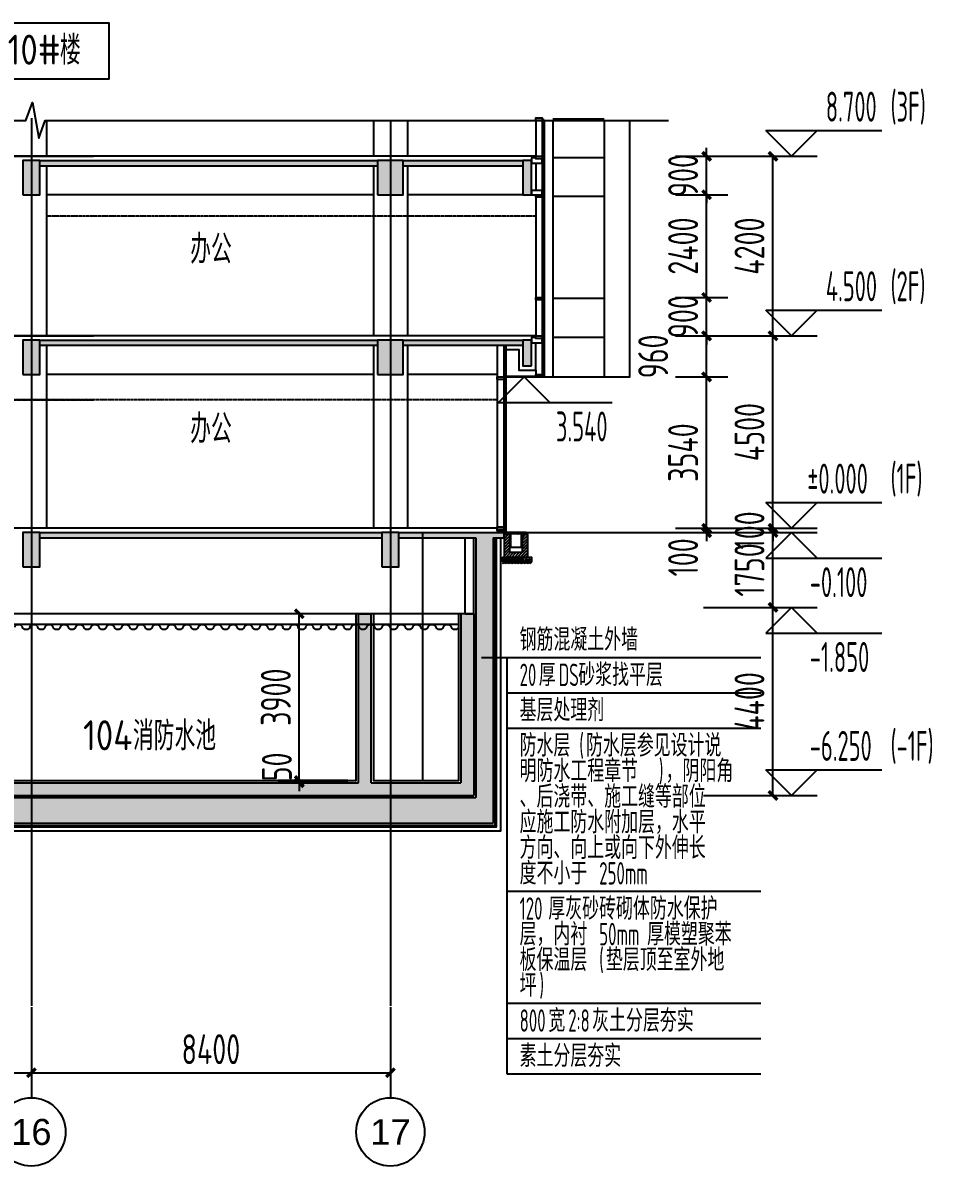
# Model space of a CAD drawing. Extents: x 33318 to 174393, y -247680 to 18171.
# Drawn here: x 153120 to 174393, y -11369 to 15369 of the extents above; entities that cross this region are included whole.
import ezdxf
from ezdxf.enums import TextEntityAlignment as Align

# ---------------------------------------------------------------- set-up
doc = ezdxf.new("R2010")
doc.units = 0
doc.header["$LTSCALE"] = 10
doc.header["$MEASUREMENT"] = 0
doc.linetypes.add('DASH', pattern=[0.35, 0.25, -0.1])
doc.linetypes.add('DOTE', pattern=[2.42, 2, -0.2, 0.02, -0.2])
for name, color, linetype in [('01-标注_尺寸', 124, 'Continuous'), ('01-标注_标高', 200, 'Continuous'), ('01-标注_符号', 200, 'Continuous'), ('01-标注_轴线坐标', 132, 'Continuous'), ('02-TEXT_房间', 7, 'Continuous'), ('02-TEXT_标注', 130, 'Continuous'), ('02-TEXT_轴号', 7, 'Continuous'), ('05-填充_天正', 26, 'Continuous'), ('A-C_窗', 140, 'Continuous'), ('A-D_龙骨', 152, 'Continuous'), ('A-SUR_保温', 222, 'Continuous'), ('A-SUR_吊顶', 40, 'Continuous'), ('A-SUR_看线', 231, 'Continuous'), ('A-SUR_面层', 191, 'Continuous'), ('A-TECH_结构', 21, 'Continuous'), ('A_AXIS-轴线', 36, 'DOTE'), ('A_STR-砌块墙', 121, 'Continuous'), ('A_STR-砼墙', 51, 'Continuous'), ('A_STR-砼柱', 51, 'Continuous'), ('AXIS_TEXT', 7, 'Continuous'), ('D_铝板', 181, 'Continuous'), ('构造物', 145, 'Continuous')]:
    doc.layers.add(name, color=color, linetype=linetype)
doc.layers.add('PUB_HATCH', color=8, linetype='Continuous', lineweight=0)
doc.styles.add('_TCH_AXIS', font='FZXiHei-I-Z08S.ttf')
doc.styles.add('_TCH_DIM', font='ROS1', dxfattribs={"width": 0.8, "bigfont": 'JD'})
doc.styles.add('_TCH_DIM_T3', font='ROS1', dxfattribs={"width": 0.8, "bigfont": 'JD'})
doc.styles.add('COMPLEX', font='COMPLEX')
doc.styles.get("Standard").update_dxf_attribs({"font": 'gbenor.shx', "bigfont": 'gbcbig.shx'})
doc.dimstyles.new('_TCH_ARCH&&200', dxfattribs={"dimtxt": 700, "dimasz": 200, "dimexe": 500, "dimexo": 600, "dimgap": 200, "dimtad": 1, "dimdec": 0, "dimzin": 0, "dimdsep": 46, "dimtxsty": '_TCH_DIM_T3', "dimblk": 'ARCHTICK', "dimcen": 0.09, "dimazin": 2, "dimtfac": 1, "dimtdec": 0, "dimtix": 1, "dimtmove": 2, "dimatfit": 3, "dimfxl": 0, "dimtolj": 1, "dimtzin": 0, "dimarcsym": 0})
pattern_1 = [(45, (169725.033, 3539.174), (-17.96051, 17.96051), []), (45, (169742.994, 3539.174), (-17.96051, 17.96051), [12.7, -6.35])]

# ---------------------------------------------------------------- blocks, each defined once
blk = doc.blocks.new('kyuhtr')
at = {"const_width": 20}
blk.add_lwpolyline([(50, 0), (0, 0)], dxfattribs=at)
blk.add_lwpolyline([(50, -30), (200, -30), (200, 30), (50, 30)], close=True)
blk = doc.blocks.new('dartt')
at = {"transparency": 33554641}
h = blk.add_hatch(dxfattribs=at)
h.set_pattern_fill('ANSI32', color=26)
h.set_pattern_definition([(45, (1294.211, 122.3605), (-3.367596, 3.367596), []), (45, (1296.4563, 122.3605), (-3.367596, 3.367596), [])])
edge = h.paths.add_edge_path()
edge.add_arc((0, 21), 4, 0, 90)
edge.add_line((0, 25), (0, 0))
edge.add_line((0, 0), (25, 0))
edge.add_arc((21, 0), 4, 0, 90)
edge.add_line((21, 4), (4, 4))
edge.add_line((4, 4), (4, 21))
blk.add_lwpolyline([(0, 25), (0, 0), (25, 0)])
blk.add_lwpolyline([(0, 25), (0, 25, -0.414214), (4, 21), (4, 4), (21, 4, -0.414214), (25, 0), (25, 0)], format="xyb")
blk = doc.blocks.new('_AXISO')
blk.add_circle((0, 0), 0.5)
at = {"layer": 'AXIS_TEXT', "style": 'COMPLEX', "width": 1.041667}
blk.add_attdef('A', text='', height=0.56, dxfattribs=at).set_placement((-0.25, -0.28), (0.25, -0.28), align=Align.FIT)
blk = doc.blocks.new('_FZH')
blk.add_lwpolyline([(-0.5, -0.5), (0.5, -0.5), (0.5, 0.5), (-0.5, 0.5)], close=True)
at = {"layer": 'PUB_HATCH'}
blk.add_solid([(-0.5, -0.5), (0.5, -0.5), (-0.5, 0.5), (0.5, 0.5)], dxfattribs=at)
blk = doc.blocks.new('_ArchTick')
at = {"color": 0, "linetype": 'ByBlock', "const_width": 0.4}
blk.add_lwpolyline([(-0.5, -0.5), (0.5, 0.5)], dxfattribs=at)
blk = doc.blocks.new('*D157')
at = {"layer": '01-标注_尺寸', "color": 0, "lineweight": -2, "transparency": 16777216}
for p, q in [((169584, 1699), (171170, 1699)), ((170670, -2701), (170670, 1699)), ((169584, -2701), (171170, -2701))]:
    blk.add_line(p, q, dxfattribs=at)
at = {"layer": 'Defpoints', "color": 0, "transparency": 16777216}
for p in [(168984, 1699), (170670, 1699), (168984, -2701)]:
    blk.add_point(p, dxfattribs=at)
at = {"layer": '01-标注_尺寸', "color": 0, "lineweight": -2, "transparency": 16777216, "xscale": 200, "yscale": 200, "zscale": 200}
for p, rotation in [((170670, 1699), 90), ((170670, -2701), 270)]:
    blk.add_blockref('_ArchTick', p, dxfattribs=dict(at, rotation=rotation))
at = {"layer": '01-标注_尺寸', "color": 0, "transparency": 16777216, "insert": (170120, -501), "char_height": 700, "attachment_point": 5, "rotation": 90, "style": '_TCH_DIM_T3'}
blk.add_mtext('\\A1;4400', dxfattribs=at)
blk = doc.blocks.new('*D158')
at = {"layer": '01-标注_尺寸', "color": 0, "lineweight": -2, "transparency": 16777216}
for p, q in [((169584, 3449), (171170, 3449)), ((170670, 1699), (170670, 3449)), ((169584, 1699), (171170, 1699))]:
    blk.add_line(p, q, dxfattribs=at)
at = {"layer": 'Defpoints', "color": 0, "transparency": 16777216}
for p in [(168984, 3449), (170670, 3449), (168984, 1699)]:
    blk.add_point(p, dxfattribs=at)
at = {"layer": '01-标注_尺寸', "color": 0, "lineweight": -2, "transparency": 16777216, "xscale": 200, "yscale": 200, "zscale": 200}
for p, rotation in [((170670, 3449), 90), ((170670, 1699), 270)]:
    blk.add_blockref('_ArchTick', p, dxfattribs=dict(at, rotation=rotation))
at = {"layer": '01-标注_尺寸', "color": 0, "transparency": 16777216, "insert": (170120, 2574), "char_height": 700, "attachment_point": 5, "rotation": 90, "style": '_TCH_DIM_T3'}
blk.add_mtext('\\A1;1750', dxfattribs=at)
blk = doc.blocks.new('*D159')
at = {"layer": '01-标注_尺寸', "color": 0, "lineweight": -2, "transparency": 16777216}
for p, q in [((170670, 3549), (170670, 3749)), ((169584, 3549), (171170, 3549)), ((170670, 3449), (170670, 3549)), ((169584, 3449), (171170, 3449)), ((170670, 3449), (170670, 3249))]:
    blk.add_line(p, q, dxfattribs=at)
at = {"layer": 'Defpoints', "color": 0, "transparency": 16777216}
for p in [(168984, 3549), (170670, 3549), (168984, 3449)]:
    blk.add_point(p, dxfattribs=at)
at = {"layer": '01-标注_尺寸', "color": 0, "lineweight": -2, "transparency": 16777216, "xscale": 200, "yscale": 200, "zscale": 200}
for p, rotation in [((170670, 3549), 270), ((170670, 3449), 90)]:
    blk.add_blockref('_ArchTick', p, dxfattribs=dict(at, rotation=rotation))
at = {"layer": '01-标注_尺寸', "color": 0, "transparency": 16777216, "insert": (170120, 3499), "char_height": 700, "attachment_point": 5, "rotation": 90, "style": '_TCH_DIM_T3'}
blk.add_mtext('\\A1;100', dxfattribs=at)
blk = doc.blocks.new('*D160')
at = {"layer": '01-标注_尺寸', "color": 0, "lineweight": -2, "transparency": 16777216}
for p, q in [((169584, 8049), (171170, 8049)), ((170670, 3549), (170670, 8049)), ((169584, 3549), (171170, 3549))]:
    blk.add_line(p, q, dxfattribs=at)
at = {"layer": 'Defpoints', "color": 0, "transparency": 16777216}
for p in [(168984, 8049), (170670, 8049), (168984, 3549)]:
    blk.add_point(p, dxfattribs=at)
at = {"layer": '01-标注_尺寸', "color": 0, "lineweight": -2, "transparency": 16777216, "xscale": 200, "yscale": 200, "zscale": 200}
for p, rotation in [((170670, 8049), 90), ((170670, 3549), 270)]:
    blk.add_blockref('_ArchTick', p, dxfattribs=dict(at, rotation=rotation))
at = {"layer": '01-标注_尺寸', "color": 0, "transparency": 16777216, "insert": (170120, 5799), "char_height": 700, "attachment_point": 5, "rotation": 90, "style": '_TCH_DIM_T3'}
blk.add_mtext('\\A1;4500', dxfattribs=at)
blk = doc.blocks.new('*D161')
at = {"layer": '01-标注_尺寸', "color": 0, "lineweight": -2, "transparency": 16777216}
for p, q in [((169584, 12249), (171170, 12249)), ((170670, 8049), (170670, 12249)), ((169584, 8049), (171170, 8049))]:
    blk.add_line(p, q, dxfattribs=at)
at = {"layer": 'Defpoints', "color": 0, "transparency": 16777216}
for p in [(168984, 12249), (170670, 12249), (168984, 8049)]:
    blk.add_point(p, dxfattribs=at)
at = {"layer": '01-标注_尺寸', "color": 0, "lineweight": -2, "transparency": 16777216, "xscale": 200, "yscale": 200, "zscale": 200}
for p, rotation in [((170670, 12249), 90), ((170670, 8049), 270)]:
    blk.add_blockref('_ArchTick', p, dxfattribs=dict(at, rotation=rotation))
at = {"layer": '01-标注_尺寸', "color": 0, "transparency": 16777216, "insert": (170120, 10149), "char_height": 700, "attachment_point": 5, "rotation": 90, "style": '_TCH_DIM_T3'}
blk.add_mtext('\\A1;4200', dxfattribs=at)
blk = doc.blocks.new('*D193')
at = {"layer": '01-标注_尺寸', "color": 0, "lineweight": -2, "transparency": 16777216}
for p, q in [((144920, -7651), (144920, -9684)), ((153320, -7651), (153320, -9684)), ((144920, -9184), (153320, -9184))]:
    blk.add_line(p, q, dxfattribs=at)
at = {"layer": 'Defpoints', "color": 0, "transparency": 16777216}
for p in [(144920, -7051), (153320, -7051), (153320, -9184)]:
    blk.add_point(p, dxfattribs=at)
at = {"layer": '01-标注_尺寸', "color": 0, "lineweight": -2, "transparency": 16777216, "xscale": 200, "yscale": 200, "zscale": 200, "rotation": 180}
blk.add_blockref('_ArchTick', (144920, -9184), dxfattribs=at)
at = {"layer": '01-标注_尺寸', "color": 0, "lineweight": -2, "transparency": 16777216, "xscale": 200, "yscale": 200, "zscale": 200}
blk.add_blockref('_ArchTick', (153320, -9184), dxfattribs=at)
at = {"layer": '01-标注_尺寸', "color": 0, "transparency": 16777216, "insert": (149120, -8634), "char_height": 700, "attachment_point": 5, "style": '_TCH_DIM_T3'}
blk.add_mtext('\\A1;8400', dxfattribs=at)
blk = doc.blocks.new('*D194')
at = {"layer": '01-标注_尺寸', "color": 0, "lineweight": -2, "transparency": 16777216}
for p, q in [((153320, -7651), (153320, -9684)), ((161720, -7651), (161720, -9684)), ((153320, -9184), (161720, -9184))]:
    blk.add_line(p, q, dxfattribs=at)
at = {"layer": 'Defpoints', "color": 0, "transparency": 16777216}
for p in [(153320, -7051), (161720, -7051), (161720, -9184)]:
    blk.add_point(p, dxfattribs=at)
at = {"layer": '01-标注_尺寸', "color": 0, "lineweight": -2, "transparency": 16777216, "xscale": 200, "yscale": 200, "zscale": 200, "rotation": 180}
blk.add_blockref('_ArchTick', (153320, -9184), dxfattribs=at)
at = {"layer": '01-标注_尺寸', "color": 0, "lineweight": -2, "transparency": 16777216, "xscale": 200, "yscale": 200, "zscale": 200}
blk.add_blockref('_ArchTick', (161720, -9184), dxfattribs=at)
at = {"layer": '01-标注_尺寸', "color": 0, "transparency": 16777216, "insert": (157520, -8634), "char_height": 700, "attachment_point": 5, "style": '_TCH_DIM_T3'}
blk.add_mtext('\\A1;8400', dxfattribs=at)
blk = doc.blocks.new('*D195')
at = {"layer": '01-标注_尺寸', "color": 0, "lineweight": -2, "transparency": 16777216}
for p, q in [((160720, 1549), (159088, 1549)), ((159588, -2351), (159588, 1549)), ((160720, -2351), (159088, -2351))]:
    blk.add_line(p, q, dxfattribs=at)
at = {"layer": 'Defpoints', "color": 0, "transparency": 16777216}
for p in [(159588, 1549), (161320, 1549), (161320, -2351)]:
    blk.add_point(p, dxfattribs=at)
at = {"layer": '01-标注_尺寸', "color": 0, "lineweight": -2, "transparency": 16777216, "xscale": 200, "yscale": 200, "zscale": 200}
for p, rotation in [((159588, 1549), 90), ((159588, -2351), 270)]:
    blk.add_blockref('_ArchTick', p, dxfattribs=dict(at, rotation=rotation))
at = {"layer": '01-标注_尺寸', "color": 0, "transparency": 16777216, "insert": (159038, -401), "char_height": 700, "attachment_point": 5, "rotation": 90, "style": '_TCH_DIM_T3'}
blk.add_mtext('\\A1;3900', dxfattribs=at)
blk = doc.blocks.new('*D196')
at = {"layer": '01-标注_尺寸', "color": 0, "lineweight": -2, "transparency": 16777216}
for p, q in [((160720, -2351), (159088, -2351)), ((160720, -2401), (159088, -2401)), ((159588, -2351), (159588, -2151)), ((159588, -2401), (159588, -2351)), ((159588, -2401), (159588, -2601))]:
    blk.add_line(p, q, dxfattribs=at)
at = {"layer": 'Defpoints', "color": 0, "transparency": 16777216}
for p in [(159588, -2351), (161320, -2351), (161320, -2401)]:
    blk.add_point(p, dxfattribs=at)
at = {"layer": '01-标注_尺寸', "color": 0, "lineweight": -2, "transparency": 16777216, "xscale": 200, "yscale": 200, "zscale": 200}
for p, rotation in [((159588, -2351), 270), ((159588, -2401), 90)]:
    blk.add_blockref('_ArchTick', p, dxfattribs=dict(at, rotation=rotation))
at = {"layer": '01-标注_尺寸', "color": 0, "transparency": 16777216, "insert": (159064, -2032), "char_height": 700, "attachment_point": 5, "rotation": 90, "style": '_TCH_DIM_T3'}
blk.add_mtext('\\A1;50', dxfattribs=at)
blk = doc.blocks.new('$LinePat$波浪线')
at = {"color": 0}
for centre, start, end in [((150, -42), 201.6724, 338.3274), ((450, -161), 21.6724, 158.3274)]:
    blk.add_arc(centre, 161, start, end, dxfattribs=at)
blk = doc.blocks.new('$LinePat$素土夯实')
at = {"color": 0}
for p, q in [((0, -210), (210, 0)), ((120, -300), (420, 0)), ((420, 0), (608, -188)), ((495, -300), (795, 0)), ((615, 0), (705, -90)), ((210, -210), (300, -300)), ((315, -105), (502, -293)), ((705, -300), (795, -210))]:
    blk.add_line(p, q, dxfattribs=at)
blk = doc.blocks.new('*D225')
at = {"layer": '01-标注_尺寸', "color": 0, "lineweight": -2, "transparency": 16777216}
for p, q in [((169117, 12249), (169117, 12449)), ((168391, 12249), (169617, 12249)), ((169117, 11349), (169117, 12249)), ((168391, 11349), (169617, 11349)), ((169117, 11349), (169117, 11149))]:
    blk.add_line(p, q, dxfattribs=at)
at = {"layer": 'Defpoints', "color": 0, "transparency": 16777216}
for p in [(167791, 12249), (169117, 12249), (167791, 11349)]:
    blk.add_point(p, dxfattribs=at)
at = {"layer": '01-标注_尺寸', "color": 0, "lineweight": -2, "transparency": 16777216, "xscale": 200, "yscale": 200, "zscale": 200}
for p, rotation in [((169117, 12249), 270), ((169117, 11349), 90)]:
    blk.add_blockref('_ArchTick', p, dxfattribs=dict(at, rotation=rotation))
at = {"layer": '01-标注_尺寸', "color": 0, "transparency": 16777216, "insert": (168567, 11799), "char_height": 700, "attachment_point": 5, "rotation": 90, "style": '_TCH_DIM_T3'}
blk.add_mtext('\\A1;900', dxfattribs=at)
blk = doc.blocks.new('*D226')
at = {"layer": '01-标注_尺寸', "color": 0, "lineweight": -2, "transparency": 16777216}
for p, q in [((168391, 11349), (169617, 11349)), ((169117, 8949), (169117, 11349)), ((168391, 8949), (169617, 8949))]:
    blk.add_line(p, q, dxfattribs=at)
at = {"layer": 'Defpoints', "color": 0, "transparency": 16777216}
for p in [(167791, 11349), (169117, 11349), (167791, 8949)]:
    blk.add_point(p, dxfattribs=at)
at = {"layer": '01-标注_尺寸', "color": 0, "lineweight": -2, "transparency": 16777216, "xscale": 200, "yscale": 200, "zscale": 200}
for p, rotation in [((169117, 11349), 90), ((169117, 8949), 270)]:
    blk.add_blockref('_ArchTick', p, dxfattribs=dict(at, rotation=rotation))
at = {"layer": '01-标注_尺寸', "color": 0, "transparency": 16777216, "insert": (168567, 10149), "char_height": 700, "attachment_point": 5, "rotation": 90, "style": '_TCH_DIM_T3'}
blk.add_mtext('\\A1;2400', dxfattribs=at)
blk = doc.blocks.new('*D227')
at = {"layer": '01-标注_尺寸', "color": 0, "lineweight": -2, "transparency": 16777216}
for p, q in [((169117, 8949), (169117, 9149)), ((168391, 8949), (169617, 8949)), ((169117, 8049), (169117, 8949)), ((168391, 8049), (169617, 8049)), ((169117, 8049), (169117, 7849))]:
    blk.add_line(p, q, dxfattribs=at)
at = {"layer": 'Defpoints', "color": 0, "transparency": 16777216}
for p in [(167791, 8949), (169117, 8949), (167791, 8049)]:
    blk.add_point(p, dxfattribs=at)
at = {"layer": '01-标注_尺寸', "color": 0, "lineweight": -2, "transparency": 16777216, "xscale": 200, "yscale": 200, "zscale": 200}
for p, rotation in [((169117, 8949), 270), ((169117, 8049), 90)]:
    blk.add_blockref('_ArchTick', p, dxfattribs=dict(at, rotation=rotation))
at = {"layer": '01-标注_尺寸', "color": 0, "transparency": 16777216, "insert": (168567, 8499), "char_height": 700, "attachment_point": 5, "rotation": 90, "style": '_TCH_DIM_T3'}
blk.add_mtext('\\A1;900', dxfattribs=at)
blk = doc.blocks.new('*D228')
at = {"layer": '01-标注_尺寸', "color": 0, "lineweight": -2, "transparency": 16777216}
for p, q in [((168391, 8049), (169617, 8049)), ((169117, 7089), (169117, 8049)), ((168391, 7089), (169617, 7089))]:
    blk.add_line(p, q, dxfattribs=at)
at = {"layer": 'Defpoints', "color": 0, "transparency": 16777216}
for p in [(167791, 8049), (169117, 8049), (167791, 7089)]:
    blk.add_point(p, dxfattribs=at)
at = {"layer": '01-标注_尺寸', "color": 0, "lineweight": -2, "transparency": 16777216, "xscale": 200, "yscale": 200, "zscale": 200}
for p, rotation in [((169117, 8049), 90), ((169117, 7089), 270)]:
    blk.add_blockref('_ArchTick', p, dxfattribs=dict(at, rotation=rotation))
at = {"layer": '01-标注_尺寸', "color": 0, "transparency": 16777216, "insert": (167867, 7569), "char_height": 700, "attachment_point": 5, "rotation": 90, "style": '_TCH_DIM_T3'}
blk.add_mtext('\\A1;960', dxfattribs=at)
blk = doc.blocks.new('*D229')
at = {"layer": '01-标注_尺寸', "color": 0, "lineweight": -2, "transparency": 16777216}
for p, q in [((168391, 7089), (169617, 7089)), ((169117, 3549), (169117, 7089)), ((168391, 3549), (169617, 3549))]:
    blk.add_line(p, q, dxfattribs=at)
at = {"layer": 'Defpoints', "color": 0, "transparency": 16777216}
for p in [(167791, 7089), (169117, 7089), (167791, 3549)]:
    blk.add_point(p, dxfattribs=at)
at = {"layer": '01-标注_尺寸', "color": 0, "lineweight": -2, "transparency": 16777216, "xscale": 200, "yscale": 200, "zscale": 200}
for p, rotation in [((169117, 7089), 90), ((169117, 3549), 270)]:
    blk.add_blockref('_ArchTick', p, dxfattribs=dict(at, rotation=rotation))
at = {"layer": '01-标注_尺寸', "color": 0, "transparency": 16777216, "insert": (168567, 5319), "char_height": 700, "attachment_point": 5, "rotation": 90, "style": '_TCH_DIM_T3'}
blk.add_mtext('\\A1;3540', dxfattribs=at)
blk = doc.blocks.new('*D230')
at = {"layer": '01-标注_尺寸', "color": 0, "lineweight": -2, "transparency": 16777216}
for p, q in [((169117, 3549), (169117, 3749)), ((168391, 3549), (169617, 3549)), ((169117, 3449), (169117, 3549)), ((168391, 3449), (169617, 3449)), ((169117, 3449), (169117, 3249))]:
    blk.add_line(p, q, dxfattribs=at)
at = {"layer": 'Defpoints', "color": 0, "transparency": 16777216}
for p in [(167791, 3549), (169117, 3549), (167791, 3449)]:
    blk.add_point(p, dxfattribs=at)
at = {"layer": '01-标注_尺寸', "color": 0, "lineweight": -2, "transparency": 16777216, "xscale": 200, "yscale": 200, "zscale": 200}
for p, rotation in [((169117, 3549), 270), ((169117, 3449), 90)]:
    blk.add_blockref('_ArchTick', p, dxfattribs=dict(at, rotation=rotation))
at = {"layer": '01-标注_尺寸', "color": 0, "transparency": 16777216, "insert": (168567, 2868), "char_height": 700, "attachment_point": 5, "rotation": 90, "style": '_TCH_DIM_T3'}
blk.add_mtext('\\A1;100', dxfattribs=at)

msp = doc.modelspace()

# ---------------------------------------------------------------- hatches: boundary and pattern name
at = {"layer": '05-填充_天正'}
for points in [[(161420, 12029.2), (161420, 12149.2), (153520, 12149.2), (153520, 12029.2)], [(164820, 12029.2), (164820, 12149.2), (162020, 12149.2), (162020, 12029.2)], [(161420, 7829.2), (161420, 7949.2), (153520, 7949.2), (153520, 7829.2)], [(164820, 7829.2), (164820, 7949.2), (162020, 7949.2), (162020, 7829.2)], [(161520, 3329.2), (161520, 3449.2), (153520, 3449.2), (153520, 3329.2)], [(161920, 3449.2), (161920, 3329.2), (163720, 3329.2), (163986.7, 3369.2), (164120, 3449.2)], [(163986.7, 3369.2), (163720, 3329.2), (163720, -2750.8), (164120, -3350.8), (164120, 3329.2)], [(163986.7, 3369.2), (164120, 3329.2), (164370, 3329.2), (164370, 3449.2), (164120, 3449.2)], [(161136.7, -2500.8), (161270, -2400.8), (161270, 1549.2), (160970, 1549.2), (160970, -2400.8)], [(163370, 1549.2), (163370, -2400.8), (163670, -2700.8), (163670, 1549.2)], [(152636.7, -2500.8), (152670, -2700.8), (161170, -2700.8), (161136.7, -2500.8), (160970, -2400.8), (152770, -2400.8)], [(161136.7, -2500.8), (161170, -2700.8), (163670, -2700.8), (163370, -2400.8), (161270, -2400.8)], [(147420, -2750.8), (148020, -3350.8), (164120, -3350.8), (163720, -2750.8)]]:
    msp.add_hatch(color=256, dxfattribs=at).paths.add_polyline_path(points)
h = msp.add_hatch(dxfattribs=at)
h.set_pattern_fill('ANSI31', color=256, scale=30)
h.set_pattern_definition([(45, (165760.017, 3539.174), (-33.676, 33.676), [])])
h.paths.add_polyline_path([(164388, 3409.2), (164508, 3409.2), (164508, 2989.2), (164808, 2989.2), (164808, 3409.2), (164928, 3409.2), (164928, 2869.2), (164388, 2869.2)])
h = msp.add_hatch(dxfattribs=at)
h.set_pattern_fill('ANSI33', color=256, scale=8)
h.set_pattern_definition([(45, (169739.533, 3539.174), (-17.96051, 17.96051), []), (45, (169757.494, 3539.174), (-17.96051, 17.96051), [12.7, -6.35])])
h.paths.add_polyline_path([(164420, 3449.2), (164420, 3419.2), (164515.5, 3419.2), (164515.5, 3449.2)])
h = msp.add_hatch(dxfattribs=at)
h.set_pattern_fill('ANSI33', color=256, scale=8)
h.set_pattern_definition(pattern_1)
h.paths.add_polyline_path([(164580.5, 3419.2), (164580.5, 3449.2), (164530.5, 3449.2), (164530.5, 3419.2)])
h = msp.add_hatch(dxfattribs=at)
h.set_pattern_fill('ANSI33', color=256, scale=8)
h.set_pattern_definition(pattern_1)
h.paths.add_polyline_path([(164645.5, 3419.2), (164645.5, 3449.2), (164595.5, 3449.2), (164595.5, 3419.2)])
h = msp.add_hatch(dxfattribs=at)
h.set_pattern_fill('ANSI33', color=256, scale=8)
h.set_pattern_definition(pattern_1)
h.paths.add_polyline_path([(164710.5, 3419.2), (164710.5, 3449.2), (164660.5, 3449.2), (164660.5, 3419.2)])
h = msp.add_hatch(dxfattribs=at)
h.set_pattern_fill('ANSI33', color=256, scale=8)
h.set_pattern_definition(pattern_1)
h.paths.add_polyline_path([(164775.5, 3419.2), (164775.5, 3449.2), (164725.5, 3449.2), (164725.5, 3419.2)])
h = msp.add_hatch(dxfattribs=at)
h.set_pattern_fill('ANSI33', color=256, scale=8)
h.set_pattern_definition([(45, (169749.533, 3539.174), (-17.96051, 17.96051), []), (45, (169767.494, 3539.174), (-17.96051, 17.96051), [12.7, -6.35])])
h.paths.add_polyline_path([(164896, 3419.2), (164896, 3449.2), (164790.5, 3449.2), (164790.5, 3419.2)])
h = msp.add_hatch(dxfattribs=at)
h.set_pattern_fill('AR-CONC', color=256, scale=50)
h.set_pattern_definition([(50, (165760.02, 3439.174), (91.0923, -7.9695), [9.525, -104.775]), (355, (165760.02, 3439.17), (-17.6214, 95.5283), [7.62, -83.82]), (100.451, (165767.61, 3438.51), (73.4713, 87.5583), [8.095, -89.045]), (46.184, (165760.02, 3464.57), (135.5395, -21.021), [14.287, -157.162]), (96.636, (165771.31, 3462.82), (118.702, 123.713), [12.143, -133.567]), (351.184, (165760.02, 3464.57), (118.702, 123.713), [11.43, -125.73]), (21, (165772.72, 3458.224), (75.8074, -51.1328), [9.525, -104.775]), (326, (165772.72, 3458.22), (30.901, 92.094), [7.62, -83.82]), (71.4514, (165779.03, 3453.96), (106.7082, 40.9614), [8.095, -89.045]), (37.5, (165760.017, 3439.174), (1.5443, 42.2775), [0, -82.804, 0, -85.09, 0, -84.1375]), (7.5, (165760.017, 3439.174), (33.4098, 50.0903), [0, -48.514, 0, -80.899, 0, -32.0675]), (327.5, (165731.696, 3439.174), (67.7953, -2.8644), [0, -31.75, 0, -99.06, 0, -131.445]), (317.5, (165718.996, 3439.174), (74.0646, 12.7132), [0, -41.275, 0, -65.786, 0, -93.345])])
edge = h.paths.add_edge_path()
edge.add_line((164928, 2869.2), (164340, 2869.2))
edge.add_line((164340, 2869.2), (164340, 2769.2))
edge.add_line((164340, 2769.2), (165028, 2769.2))
edge.add_line((165028, 2769.2), (165028, 2869.2))
edge.add_line((165028, 2869.2), (164508, 2869.2))

# ---------------------------------------------------------------- linework, layer by layer
at = {"layer": '01-标注_标高'}
for p, q in [((171106.1, 12249.2), (170506.1, 12849.2)), ((170506.1, 12849.2), (173219.3, 12849.2)), ((171106.1, 12249.2), (171706.1, 12849.2)), ((169048, 12249.2), (171706.1, 12249.2)), ((171106.1, 8049.2), (170506.1, 8649.2)), ((170506.1, 8649.2), (173219.3, 8649.2)), ((171106.1, 8049.2), (171706.1, 8649.2)), ((169048, 8049.2), (171706.1, 8049.2)), ((164845.5, 7089.2), (164245.5, 6489.2)), ((164845.5, 7089.2), (165445.5, 6489.2)), ((164245.5, 6489.2), (166906.3, 6489.2)), ((171106.1, 3549.2), (170506.1, 4149.2)), ((170506.1, 4149.2), (173219.3, 4149.2)), ((171106.1, 3549.2), (171706.1, 4149.2)), ((169048, 3549.2), (171706.1, 3549.2)), ((169048, 3449.2), (171706.1, 3449.2)), ((171106.1, 3449.2), (170506.1, 2849.2)), ((171106.1, 3449.2), (171706.1, 2849.2)), ((170506.1, 2849.2), (173219.3, 2849.2)), ((169048, 1699.2), (171706.1, 1699.2)), ((171106.1, 1699.2), (170506.1, 1099.2)), ((171106.1, 1699.2), (171706.1, 1099.2)), ((170506.1, 1099.2), (173219.3, 1099.2)), ((171106.1, -2700.8), (170506.1, -2100.8)), ((170506.1, -2100.8), (173219.3, -2100.8)), ((171106.1, -2700.8), (171706.1, -2100.8)), ((169048, -2700.8), (171706.1, -2700.8))]:
    msp.add_line(p, q, dxfattribs=at)
at = {"layer": '01-标注_符号'}
for p, q in [((163846.9, 525.1), (164442.3, 525.1)), ((164442.3, 525.1), (170383, 525.1)), ((164442.3, 525.1), (164442.3, -9208.4)), ((164442.3, -299.2), (170383, -299.2)), ((164442.3, -1123.4), (170383, -1123.4)), ((164442.3, -4940.2), (170383, -4940.2)), ((164442.3, -7559.9), (170383, -7559.9)), ((164442.3, -8384.2), (170383, -8384.2)), ((164442.3, -9208.4), (170383, -9208.4))]:
    msp.add_line(p, q, dxfattribs=at)
msp.add_lwpolyline([(138605.8, 13089.2), (153189.3, 13089.2), (153342.1, 13509.2), (153490.3, 12669.2), (153639.3, 13089.2), (168222.8, 13089.2)], dxfattribs=at)
at = {"layer": '01-标注_轴线坐标'}
for p, q in [((153320, -7768.7), (153320, -9768.7)), ((161720, -7768.7), (161720, -9768.7))]:
    msp.add_line(p, q, dxfattribs=at)
at = {"layer": '02-TEXT_房间'}
msp.add_lwpolyline([(152231.9, 15369.4), (155131.1, 15369.4), (155131.1, 14054.6), (152231.9, 14054.6)], close=True, dxfattribs=at)
at = {"layer": '05-填充_天正'}
msp.add_line((163320, 1299.2), (146120, 1299.2), dxfattribs=at)
msp.add_lwpolyline([(164528, 3419.2), (164528, 3109.2), (164788, 3109.2), (164788, 3419.2)], dxfattribs=at)
at = {"layer": 'A-C_窗'}
for points in [[(165120, 13089.2), (165120, 12249.2)], [(165270, 13089.2), (165270, 7149.2)], [(165320, 13089.2), (165320, 7089.2)], [(165120, 11349.2), (165120, 8049.2)], [(164220, 7829.2), (164220, 3579.2)], [(164370, 7829.2), (164370, 3549.2)], [(164420, 7829.2), (164420, 3549.2)], [(165120, 7249.2), (165120, 7149.2)], [(164420, 7109.2), (165120, 7109.2)], [(164420, 7089.2), (165320, 7089.2)]]:
    msp.add_lwpolyline(points, dxfattribs=at)
at = {"layer": 'A-SUR_保温'}
for points in [[(165020, 12088.7), (165270, 12088.7), (165270, 12189.2), (165120, 12189.2), (165120, 12214.2), (165020, 12214.2)], [(165020, 11349.2), (165142.1, 11349.2), (165142.1, 11349.2), (165270, 11349.2), (165270, 11448.7), (165020, 11448.7), (165020, 11349.2)], [(165020, 7888.7), (165270, 7888.7), (165270, 7989.2), (165120, 7989.2), (165120, 8014.2), (165020, 8014.2)]]:
    msp.add_lwpolyline(points, close=True, dxfattribs=at)
for points in [[(165120, 12088.7), (165120, 11448.7)], [(164420, 7729.2), (164720, 7729.2), (164720, 7249.2), (165120, 7249.2), (165120, 7888.7)], [(109799.9, -3530.8), (135845.5, -3530.8), (136245.5, -3930.8), (144445.5, -3930.8), (145045.5, -4530.8), (148094.6, -4530.8), (149094.6, -3530.8), (164300, -3530.8), (164300, 3329.2)], [(109799.9, -3430.8), (135886.9, -3430.8), (136286.9, -3830.8), (144486.9, -3830.8), (145086.9, -4430.8), (148053.2, -4430.8), (149053.2, -3430.8), (164200, -3430.8), (164200, 3329.2)], [(109799.9, -3410.8), (135895.2, -3410.8), (136295.2, -3810.8), (144495.2, -3810.8), (145095.2, -4410.8), (148044.9, -4410.8), (149044.9, -3410.8), (164180, -3410.8), (164180, 3329.2)], [(109799.9, -3400.8), (135899.3, -3400.8), (136299.3, -3800.8), (144499.3, -3800.8), (145099.3, -4400.8), (148040.7, -4400.8), (149040.7, -3400.8), (164170, -3400.8), (164170, 3329.2)]]:
    msp.add_lwpolyline(points, dxfattribs=at)
at = {"layer": 'A-SUR_吊顶', "linetype": 'DASH'}
for points in [[(165120, 10849.2), (153670, 10849.2)], [(142420, 6549.2), (154770, 6549.2)], [(164220, 6549.2), (151870, 6549.2)]]:
    msp.add_lwpolyline(points, dxfattribs=at)
at = {"layer": 'A-SUR_看线'}
for p, q in [((162470, 3449.2), (162470, -2350.8)), ((163670, 1549.2), (145770, 1549.2))]:
    msp.add_line(p, q, dxfattribs=at)
for points in [[(166720, 13119.2), (165520, 13119.2)], [(165320, 7089.2), (167320, 7089.2), (167320, 13089.2)], [(165520, 13089.2), (165520, 7089.2)], [(166720, 13089.2), (166720, 7089.2)], [(165520, 12219.2), (166720, 12219.2)], [(165520, 11319.2), (166720, 11319.2)], [(166720, 8919.2), (165520, 8919.2)], [(165520, 8019.2), (166720, 8019.2)], [(152820, 1549.2), (152820, -2350.8), (160920, -2350.8), (160920, 1549.2)], [(161320, 1549.2), (161320, -2350.8), (163320, -2350.8), (163320, 1549.2)]]:
    msp.add_lwpolyline(points, dxfattribs=at)
at = {"layer": 'A-SUR_面层'}
for p, q in [((164896, 3449.2), (164420, 3449.2)), ((164420, 3419.2), (164420, 3449.2)), ((164896, 3419.2), (164420, 3419.2)), ((164515.5, 3419.2), (164515.5, 3449.2)), ((164530.5, 3419.2), (164530.5, 3449.2)), ((164580.5, 3419.2), (164580.5, 3449.2)), ((164595.5, 3419.2), (164595.5, 3449.2)), ((164645.5, 3419.2), (164645.5, 3449.2)), ((164660.5, 3419.2), (164660.5, 3449.2)), ((164710.5, 3419.2), (164710.5, 3449.2)), ((164725.5, 3419.2), (164725.5, 3449.2)), ((164775.5, 3419.2), (164775.5, 3449.2)), ((164790.5, 3419.2), (164790.5, 3449.2)), ((164896, 3419.2), (164896, 3449.2))]:
    msp.add_line(p, q, dxfattribs=at)
for points in [[(141520, 12249.2), (154770, 12249.2)], [(165120, 12249.2), (151870, 12249.2)], [(141520, 8049.2), (154770, 8049.2)], [(165120, 8049.2), (151870, 8049.2)], [(164220, 3549.2), (151670, 3549.2)]]:
    msp.add_lwpolyline(points, dxfattribs=at)
at = {"layer": 'A-TECH_结构'}
for points in [[(153670, 13089.2), (153670, 12249.2)], [(161320, 13089.2), (161320, 12249.2)], [(162120, 13089.2), (162120, 12249.2)], [(153670, 12029.2), (153670, 8049.2)], [(161320, 12029.2), (161320, 8049.2)], [(162120, 12029.2), (162120, 8049.2)], [(161320, 11349.2), (153670, 11349.2)], [(164820, 11349.2), (162120, 11349.2)], [(153670, 7829.2), (153670, 3549.2)], [(161320, 7829.2), (161320, 3549.2)], [(162120, 7829.2), (162120, 3549.2)], [(153320, 7149.2), (153320, 3549.2)], [(161320, 7149.2), (153670, 7149.2)], [(164220, 7149.2), (162120, 7149.2)]]:
    msp.add_lwpolyline(points, dxfattribs=at)
at = {"layer": 'A_AXIS-轴线'}
for p, q in [((153320, 13139.3), (153320, -7624.3)), ((161720, 13089.2), (161720, -7624.3))]:
    msp.add_line(p, q, dxfattribs=at)
at = {"layer": 'A_STR-砌块墙'}
for p, q in [((163470, 1549.2), (163470, 3329.2)), ((163470, 3329.2), (163670, 3329.2)), ((163670, 1549.2), (163670, 3329.2)), ((163470, 1549.2), (163670, 1549.2))]:
    msp.add_line(p, q, dxfattribs=at)
for points in [[(164370, 3449.2), (168435.5, 3449.2)], [(164388, 3409.2), (164508, 3409.2), (164508, 2989.2), (164808, 2989.2), (164808, 3409.2), (164928, 3409.2), (164928, 2869.2), (164388, 2869.2), (164388, 3409.2)], [(164928, 2869.2), (164340, 2869.2), (164340, 2769.2), (165028, 2769.2), (165028, 2869.2), (164508, 2869.2)]]:
    msp.add_lwpolyline(points, dxfattribs=at)
at = {"layer": 'A_STR-砼墙'}
for p, q in [((153520, 12149.2), (161420, 12149.2)), ((162020, 12149.2), (164820, 12149.2)), ((153520, 12029.2), (161420, 12029.2)), ((162020, 12029.2), (164820, 12029.2)), ((153520, 7949.2), (161420, 7949.2)), ((153520, 7829.2), (161420, 7829.2)), ((162020, 7949.2), (164820, 7949.2)), ((162020, 7829.2), (164820, 7829.2)), ((153520, 3449.2), (161520, 3449.2)), ((153520, 3329.2), (161520, 3329.2)), ((161920, 3449.2), (164120, 3449.2)), ((161920, 3329.2), (163720, 3329.2)), ((163720, 3329.2), (163720, -2750.8)), ((164120, 3449.2), (164370, 3449.2)), ((164120, 3329.2), (164120, -3350.8)), ((164120, 3329.2), (164370, 3329.2)), ((164370, 3449.2), (164370, 3329.2)), ((160970, -2400.8), (160970, 1549.2)), ((160970, 1549.2), (161270, 1549.2)), ((161270, -2400.8), (161270, 1549.2)), ((163370, 1549.2), (163370, -2400.8)), ((163670, 1549.2), (163370, 1549.2)), ((163670, 1549.2), (163670, -2700.8)), ((152770, -2400.8), (160970, -2400.8)), ((161270, -2400.8), (163370, -2400.8)), ((147420, -2750.8), (163720, -2750.8)), ((152670, -2700.8), (161170, -2700.8)), ((161170, -2700.8), (163670, -2700.8)), ((148020, -3350.8), (164120, -3350.8))]:
    msp.add_line(p, q, dxfattribs=at)
at = {"layer": 'D_铝板'}
msp.add_line((164420, 3534.2), (164420, 3449.2), dxfattribs=at)
msp.add_lwpolyline([(164420, 3549.2), (164420, 3469.2), (164220, 3489.2), (164220, 3509.3), (164400, 3491.3), (164400, 3549.2)], close=True, dxfattribs=at)

# ---------------------------------------------------------------- block references
at = {"layer": '01-标注_轴线坐标'}
ref = msp.add_blockref('_AXISO', (153320, -10568.7), dxfattribs=dict(at, xscale=1600, yscale=1600, zscale=1600))
ref.add_attrib('A', '16', dxfattribs={"layer": '02-TEXT_轴号', "height": 608.99, "style": '_TCH_AXIS', "width": 1.005435}).set_placement((152850, -10873.2), (153790, -10873.2), align=Align.FIT)
ref = msp.add_blockref('_AXISO', (161720, -10568.7), dxfattribs=dict(at, xscale=1600, yscale=1600, zscale=1600))
ref.add_attrib('A', '17', dxfattribs={"layer": '02-TEXT_轴号', "height": 592.39, "style": '_TCH_AXIS', "width": 1.045198}).set_placement((161244.8, -10864.9), (162195.3, -10864.9), align=Align.FIT)
at = {"layer": '05-填充_天正', "xscale": -0.5972227657382647, "yscale": 0.589385944910344, "zscale": 0.589385944910344, "rotation": 6.298739341614658e-09}
for p in [(153286.7, 1299.2), (153645, 1299.2), (154003.3, 1299.2), (154361.7, 1299.2), (154720, 1299.2), (155078.3, 1299.2), (155436.7, 1299.2), (155795, 1299.2), (156153.3, 1299.2), (156511.7, 1299.2), (156870, 1299.2), (157228.3, 1299.2), (157586.7, 1299.2), (157945, 1299.2), (158303.3, 1299.2), (158661.7, 1299.2), (159020, 1299.2), (159378.3, 1299.2), (159736.7, 1299.2), (160095, 1299.2), (160453.3, 1299.2), (160811.7, 1299.2), (161170, 1299.2), (161528.3, 1299.2), (161886.7, 1299.2), (162245, 1299.2), (162603.3, 1299.2), (162961.7, 1299.2), (163320, 1299.2)]:
    msp.add_blockref('$LinePat$波浪线', p, dxfattribs=at)
at = {"layer": 'A-D_龙骨', "xscale": -1}
for p in [(165320, 13119.2), (165320, 12219.2), (165320, 11319.2), (165320, 8919.2), (165320, 8019.2), (164420, 7059.2), (165320, 7119.2), (164420, 3549.2)]:
    msp.add_blockref('kyuhtr', p, dxfattribs=at)
at = {"layer": 'A-SUR_看线', "xscale": -0.173084531101903, "yscale": 0.1666666666666667, "zscale": 0.1666666666666667, "rotation": 359.999963863441}
for p in [(164477.6, 2769.2), (164615.2, 2769.2), (164752.8, 2769.2), (164890.4, 2769.2), (165028, 2769.2)]:
    msp.add_blockref('$LinePat$素土夯实', p, dxfattribs=at)
at = {"layer": 'A_STR-砼柱', "yscale": 800, "zscale": 800}
for p, xscale in [((153320, 11749.2), 400), ((161720, 11749.2), 600), ((153320, 7549.2), 400), ((161720, 7549.2), 600), ((153320, 3049.2), 400)]:
    msp.add_blockref('_FZH', p, dxfattribs=dict(at, xscale=xscale))
at = {"layer": 'A_STR-砼柱'}
for p, xscale, yscale, zscale, rotation in [((164920, 11749.2), 800, 200, 200, 90), ((164920, 7649.2), 599.9999999968859, 200, 200, 89.99999999899948), ((161720, 3049.2), 400, 800, 800, 4.168816632087861e-12)]:
    msp.add_blockref('_FZH', p, dxfattribs=dict(at, xscale=xscale, yscale=yscale, zscale=zscale, rotation=rotation))
at = {"layer": '构造物', "linetype": 'DASH', "ltscale": 0.2}
msp.add_blockref('dartt', (164407.8, 3409.2), dxfattribs=at)
at = {"layer": '构造物', "linetype": 'DASH', "ltscale": 0.2, "xscale": -1}
msp.add_blockref('dartt', (164908.2, 3409.2), dxfattribs=at)

# ---------------------------------------------------------------- texts
at = {"layer": '02-TEXT_房间'}
for s, height, p in [('10#', 700, (152762.8, 14392.2)), ('楼', 675.2, (153987.8, 14392.2)), ('办公', 675.18, (157035.7, 9738.8)), ('办公', 675.18, (157035.7, 5538.8)), ('104', 700, (154528.5, -1642.8)), ('消防水池', 675.18, (155695.2, -1642.8))]:
    msp.add_text(s, height=height, dxfattribs=at).set_placement(p)
at = {"layer": '02-TEXT_标注', "style": '_TCH_DIM'}
for s, height, width, p in [('8.700', 700, 0.64, (171904.9, 13059.2)), ('(3F)', 700, 0.64, (173419.3, 13059.2)), ('(2F)', 700, 0.64, (173419.3, 8859.2)), ('4.500', 700, 0.64, (171904.9, 8859.2)), ('3.540', 700, 0.64, (165591.9, 5579.2)), ('(1F)', 700, 0.64, (173419.3, 4359.2)), ('%%P0.000', 700, 0.64, (171471.8, 4359.2)), ('-0.100', 700, 0.64, (171531.5, 1939.2)), ('钢筋混凝土外墙', 520.93, 0.8, (164741.6, 682.6)), ('-1.850', 700, 0.64, (171531.5, 189.2)), ('20', 525, 0.64, (164741.6, -141.7)), ('厚', 520.9, 0.8, (165189.6, -141.7)), ('DS', 525, 0.64, (165655.2, -141.7)), ('砂浆找平层', 520.93, 0.8, (166114.4, -141.7)), ('基层处理剂', 520.93, 0.8, (164741.6, -965.9)), ('防水层', 520.93, 0.8, (164741.6, -1790.2)), ('(', 525, 0.64, (166138.3, -1790.2)), ('防水层参见设计说', 520.93, 0.8, (166295.1, -1790.2)), ('-6.250', 700, 0.64, (171531.5, -1890.8)), ('(-1F)', 700, 0.64, (173419.3, -1890.8)), ('明防水工程章节', 520.93, 0.8, (164741.6, -2388.7)), (')', 525, 0.64, (168000.6, -2388.7)), ('，阴阳角', 520.93, 0.8, (168157.4, -2388.7)), ('、后浇带、施工缝等部位', 520.93, 0.8, (164741.6, -2987.2)), ('应施工防水附加层，水平', 520.93, 0.8, (164741.6, -3585.7)), ('方向、向上或向下外伸长', 520.93, 0.8, (164741.6, -4184.2)), ('度不小于', 520.93, 0.8, (164741.6, -4782.7)), ('250mm', 525, 0.64, (166603.9, -4782.7)), ('厚灰砂砖砌体防水保护', 520.93, 0.8, (165413.6, -5606.9)), ('120', 525, 0.64, (164741.6, -5606.9)), ('层，内衬', 520.93, 0.8, (164741.6, -6205.4)), ('50mm', 525, 0.64, (166603.9, -6205.4)), ('厚模塑聚苯', 520.93, 0.8, (167723.9, -6205.4)), ('板保温层', 520.93, 0.8, (164741.6, -6803.9)), ('(', 525, 0.64, (166603.9, -6803.9)), ('垫层顶至室外地', 520.93, 0.8, (166760.7, -6803.9)), ('坪', 520.9, 0.8, (164741.6, -7402.4)), (')', 525, 0.64, (165207.2, -7402.4)), ('800', 525, 0.64, (164741.6, -8226.7)), ('宽', 520.9, 0.8, (165413.6, -8226.7)), ('2:8', 525, 0.64, (165879.2, -8226.7)), ('灰土分层夯实', 520.93, 0.8, (166439.2, -8226.7)), ('素土分层夯实', 520.93, 0.8, (164741.6, -9050.9))]:
    msp.add_text(s, height=height, dxfattribs=dict(at, width=width)).set_placement(p)

# ---------------------------------------------------------------- dimensions: what is measured, and where the dimension line sits
at = {"layer": '01-标注_尺寸'}
for p1, p2, distance, picture, middle in [((167791.2, 11349.2), (167791.2, 12249.2), -1325.8, '*D225', (168567, 11799.2)), ((168983.9, 8049.2), (168983.9, 12249.2), -1686.4, '*D161', (170120.3, 10149.2)), ((167791.2, 8949.2), (167791.2, 11349.2), -1325.8, '*D226', (168567, 10149.2)), ((167791.2, 8049.2), (167791.2, 8949.2), -1325.8, '*D227', (168567, 8499.2)), ((168983.9, 3549.2), (168983.9, 8049.2), -1686.4, '*D160', (170120.3, 5799.2)), ((167791.2, 3549.2), (167791.2, 7089.2), -1325.8, '*D229', (168567, 5319.2)), ((168983.9, 3449.2), (168983.9, 3549.2), -1686.4, '*D159', (170120.3, 3499.2)), ((168983.9, 1699.2), (168983.9, 3449.2), -1686.4, '*D158', (170120.3, 2574.2)), ((161320, -2350.8), (161320, 1549.2), 1731.6, '*D195', (159038.4, -400.8)), ((168983.9, -2700.8), (168983.9, 1699.2), -1686.4, '*D157', (170120.3, -500.8)), ((144920, -7050.8), (153320, -7050.8), -2133.1, '*D193', (149120, -8633.9)), ((153320, -7050.8), (161720, -7050.8), -2133.1, '*D194', (157520, -8633.9))]:
    dim = msp.add_aligned_dim(p1=p1, p2=p2, distance=distance, dimstyle='_TCH_ARCH&&200', dxfattribs=at)
    dim.commit()
    dim.dimension.update_dxf_attribs({"geometry": picture, "text_midpoint": middle})
for base, p1, p2, picture, middle in [((169117, 8049.2), (167791.2, 7089.2), (167791.2, 8049.2), '*D228', (167867, 7569.2)), ((169117, 3549.2), (167791.2, 3449.2), (167791.2, 3549.2), '*D230', (168567, 2868.4)), ((159588.4, -2350.8), (161320, -2400.8), (161320, -2350.8), '*D196', (159063.8, -2032))]:
    dim = msp.add_linear_dim(base=base, p1=p1, p2=p2, angle=90, dimstyle='_TCH_ARCH&&200', dxfattribs=at)
    dim.commit()
    dim.dimension.update_dxf_attribs({"geometry": picture, "text_midpoint": middle, "dimtype": 161})

doc.saveas('drawing.dxf')
